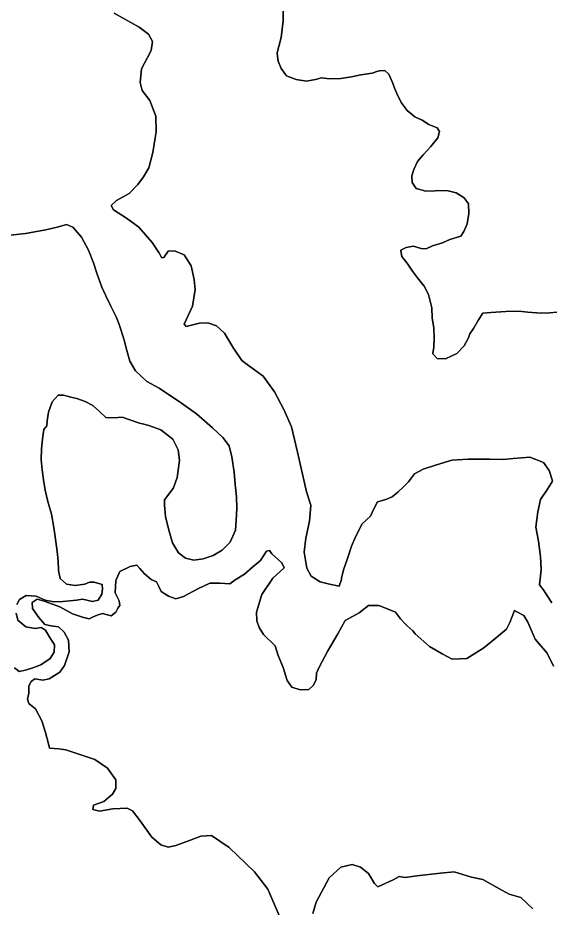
# Model space of a CAD drawing. Header units: inches. Extents: x 288635 to 1232953, y 676945 to 1655780.
# Drawn here: x 381829 to 397603, y 1248044 to 1274408 of the extents above; entities that cross this region are included whole.
import ezdxf

# ---------------------------------------------------------------- set-up
doc = ezdxf.new("R2010")
doc.units = ezdxf.units.IN
doc.header["$MEASUREMENT"] = 0

msp = doc.modelspace()

# ---------------------------------------------------------------- linework, layer by layer
at = {"color": 1}
for points in [[(389693.317, 1274707.3598), (389693.317, 1274317.0986), (389627.171, 1273827.6185), (389513.1954, 1273366.3774), (389513.1954, 1273352.8965), (389540.1136, 1273119.6059), (389629.8408, 1272904.2606), (389791.3497, 1272688.9154), (390078.4767, 1272581.2428), (390383.5491, 1272536.3792), (390652.7306, 1272581.2428), (390823.2123, 1272626.1064), (391065.4756, 1272599.1882), (391397.4662, 1272608.1609), (391720.4841, 1272661.9972), (391989.6656, 1272715.8336), (392330.6289, 1272769.6699), (392465.2197, 1272814.5335), (392545.9741, 1272841.4516), (392698.5103, 1272850.4243), (392824.1284, 1272742.7517), (392931.801, 1272491.5156), (393004.4624, 1272304.6719), (393057.4191, 1272168.4978), (393192.0098, 1271899.3162), (393362.4915, 1271666.0255), (393595.7822, 1271477.5985), (393804.9308, 1271374.1785), (394008.5272, 1271244.3078), (394250.7906, 1271154.5806), (394320.3348, 1271041.5712), (394277.7087, 1270854.0164), (394062.3635, 1270593.8075), (393838.0455, 1270351.5442), (393667.5639, 1270154.1444), (393559.8913, 1269920.8537), (393506.055, 1269732.4266), (393506.6052, 1269720.8715), (393506.055, 1269718.9457), (393515.0277, 1269530.5186), (393631.673, 1269351.0643), (393918.8, 1269279.2825), (394196.9543, 1269288.2552), (394537.9176, 1269297.228), (394816.0718, 1269225.4462), (395049.3625, 1269081.8827), (395183.9533, 1268902.4284), (395192.5861, 1268608.911), (395139.0897, 1268305.7644), (395040.3898, 1268081.4465), (394959.6353, 1267937.883), (394627.6447, 1267839.1831), (394412.2995, 1267749.4559), (394116.1998, 1267659.7287), (393927.7727, 1267570.0015), (393784.2092, 1267578.9743), (393550.9186, 1267650.756), (393335.5733, 1267605.8924), (393174.0644, 1267525.138), (393176.6322, 1267512.941), (393174.0644, 1267511.6571), (393209.9553, 1267341.1754), (393380.4369, 1267116.8575), (393524.0004, 1266910.4849), (393667.5639, 1266704.1124), (393864.9637, 1266461.849), (393999.5545, 1266210.6129), (394098.2544, 1265815.8133), (394107.2271, 1265510.7409), (394155.7422, 1265232.9584), (394160.9143, 1264936.074), (394152.0907, 1264644.8954), (394125.1725, 1264474.4138), (394126.9757, 1264472.353), (394125.1725, 1264460.9329), (394250.7906, 1264317.3694), (394502.0267, 1264308.3967), (394834.0173, 1264469.9056), (395058.3352, 1264694.2236), (395183.9533, 1264936.487), (395219.8441, 1265053.1323), (395327.5167, 1265205.6685), (395480.053, 1265465.8773), (395605.671, 1265663.2771), (395847.9344, 1265681.2226), (396287.5976, 1265708.1407), (396673.4245, 1265717.1134), (396942.606, 1265690.1953), (397337.4056, 1265663.2771), (397588.6417, 1265672.2498), (397795.0142, 1265690.1953)], [(397795.0142, 1265690.1953), (397588.6417, 1265672.2498), (397337.4056, 1265663.2771), (396942.606, 1265690.1953), (396673.4245, 1265717.1134), (396287.5976, 1265708.1407), (395847.9344, 1265681.2226), (395605.671, 1265663.2771), (395480.053, 1265465.8773), (395327.5167, 1265205.6685), (395219.8441, 1265053.1323), (395183.9533, 1264936.487), (395058.3352, 1264694.2236), (394834.0173, 1264469.9056), (394502.0267, 1264308.3967), (394250.7906, 1264317.3694), (394125.1725, 1264460.9329), (394126.9757, 1264472.353), (394125.1725, 1264474.4138), (394152.0907, 1264644.8954), (394160.9143, 1264936.074), (394155.7422, 1265232.9584), (394107.2271, 1265510.7409), (394098.2544, 1265815.8133), (393999.5545, 1266210.6129), (393864.9637, 1266461.849), (393667.5639, 1266704.1124), (393524.0004, 1266910.4849), (393380.4369, 1267116.8575), (393209.9553, 1267341.1754), (393174.0644, 1267511.6571), (393176.6322, 1267512.941), (393174.0644, 1267525.138), (393335.5733, 1267605.8924), (393550.9186, 1267650.756), (393784.2092, 1267578.9743), (393927.7727, 1267570.0015), (394116.1998, 1267659.7287), (394412.2995, 1267749.4559), (394627.6447, 1267839.1831), (394959.6353, 1267937.883), (395040.3898, 1268081.4465), (395139.0897, 1268305.7644), (395192.5861, 1268608.911), (395183.9533, 1268902.4284), (395049.3625, 1269081.8827), (394816.0718, 1269225.4462), (394537.9176, 1269297.228), (394196.9543, 1269288.2552), (393918.8, 1269279.2825), (393631.673, 1269351.0643), (393515.0277, 1269530.5186), (393506.055, 1269718.9457), (393506.6052, 1269720.8715), (393506.055, 1269732.4266), (393559.8913, 1269920.8537), (393667.5639, 1270154.1444), (393838.0455, 1270351.5442), (394062.3635, 1270593.8075), (394277.7087, 1270854.0164), (394320.3348, 1271041.5712), (394250.7906, 1271154.5806), (394008.5272, 1271244.3078), (393804.9308, 1271374.1785), (393595.7822, 1271477.5985), (393362.4915, 1271666.0255), (393192.0098, 1271899.3162), (393057.4191, 1272168.4978), (393004.4624, 1272304.6719), (392931.801, 1272491.5156), (392824.1284, 1272742.7517), (392698.5103, 1272850.4243), (392545.9741, 1272841.4516), (392465.2197, 1272814.5335), (392330.6289, 1272769.6699), (391989.6656, 1272715.8336), (391720.4841, 1272661.9972), (391397.4662, 1272608.1609), (391065.4756, 1272599.1882), (390823.2123, 1272626.1064), (390652.7306, 1272581.2428), (390383.5491, 1272536.3792), (390078.4767, 1272581.2428), (389791.3497, 1272688.9154), (389629.8408, 1272904.2606), (389540.1136, 1273119.6059), (389513.1954, 1273352.8965), (389513.1954, 1273366.3774), (389627.171, 1273827.6185), (389693.317, 1274317.0986), (389693.317, 1274707.3598)], [(397669.3962, 1260696.8995), (397570.6963, 1261001.9719), (397409.1873, 1261244.2353), (396996.4423, 1261396.7715), (396503.2019, 1261357.7351), (396233.7613, 1261333.9625), (395812.013, 1261339.3363), (395174.9805, 1261342.9352), (394690.4538, 1261307.0443), (394205.927, 1261163.4808), (393838.0455, 1261046.8355), (393586.8094, 1260903.272), (393407.3551, 1260669.9813), (393263.7916, 1260526.4178), (393084.3372, 1260364.9089), (392922.8283, 1260221.3454), (392734.4012, 1260149.5637), (392483.1651, 1260077.7819), (392366.5198, 1259853.464), (392276.7926, 1259656.0642), (392034.5292, 1259422.7735), (391846.1021, 1259054.8921), (391720.4841, 1258758.7924), (391594.866, 1258399.8837), (391478.2207, 1258058.9204), (391422.8967, 1257813.914), (391415.4117, 1257780.7661), (391352.6026, 1257574.3936), (391065.4756, 1257637.2026), (390787.3214, 1257708.9844), (390518.1398, 1257879.466), (390392.5218, 1258112.7567), (390312.7497, 1258582.5254), (390365.6036, 1258996.5476), (390473.2763, 1259499.0198), (390509.1671, 1259965.6011), (390508.332, 1259968.2257), (390509.1671, 1259979.082), (390383.5491, 1260373.8816), (390315.3859, 1260677.7031), (390114.2223, 1261547.1774), (389934.9132, 1262294.0433), (389710.5952, 1262805.4882), (389432.441, 1263334.8786), (389100.4504, 1263792.4872), (388667.3502, 1264112.2149), (388463.3874, 1264259.0686), (388221.124, 1264626.95), (387951.9425, 1265066.6132), (387718.6518, 1265290.9312), (387458.443, 1265371.6856), (387216.1796, 1265362.7129), (386931.3847, 1265295.3921), (386813.5311, 1265267.5335), (386760.6143, 1265341.617), (387004.0315, 1265870.7847), (387083.4066, 1266368.2024), (387056.9483, 1266659.2446), (386961.6981, 1267066.7038), (386760.6143, 1267389.4961), (386474.8638, 1267505.913), (386279.0717, 1267495.3296), (386157.3989, 1267309.7927), (386098.6933, 1267296.2453), (386009.1962, 1267463.5795), (385813.4041, 1267759.9135), (385416.5283, 1268204.4144), (385046.1109, 1268474.2899), (384665.1101, 1268717.7071), (384591.0267, 1268855.2907), (384748.6821, 1269001.1283), (385125.5363, 1269207.5008), (385385.7451, 1269476.6823), (385556.2267, 1269701.0003), (385708.7629, 1269970.1818), (385825.4083, 1270418.8177), (385902.519, 1270855.7787), (385933.0809, 1271028.9626), (385931.7725, 1271035.029), (385933.0809, 1271042.4435), (385922.9418, 1271492.4509), (385745.1415, 1271962.3519), (385512.1593, 1272254.6407), (385453.7847, 1272494.9794), (385497.491, 1272895.8037), (385668.9413, 1273232.3544), (385783.2415, 1273441.9048), (385814.9916, 1273708.6054), (385700.6914, 1273924.5058), (385421.2908, 1274134.0562), (384685.8731, 1274541.8035)], [(384685.8731, 1274541.8035), (385421.2908, 1274134.0562), (385700.6914, 1273924.5058), (385814.9916, 1273708.6054), (385783.2415, 1273441.9048), (385668.9413, 1273232.3544), (385497.491, 1272895.8037), (385453.7847, 1272494.9794), (385512.1593, 1272254.6407), (385745.1415, 1271962.3519), (385922.9418, 1271492.4509), (385933.0809, 1271042.4435), (385931.7725, 1271035.029), (385933.0809, 1271028.9626), (385902.519, 1270855.7787), (385825.4083, 1270418.8177), (385708.7629, 1269970.1818), (385556.2267, 1269701.0003), (385385.7451, 1269476.6823), (385125.5363, 1269207.5008), (384748.6821, 1269001.1283), (384591.0267, 1268855.2907), (384665.1101, 1268717.7071), (385046.1109, 1268474.2899), (385416.5283, 1268204.4144), (385813.4041, 1267759.9135), (386009.1962, 1267463.5795), (386098.6933, 1267296.2453), (386157.3989, 1267309.7927), (386279.0717, 1267495.3296), (386474.8638, 1267505.913), (386760.6143, 1267389.4961), (386961.6981, 1267066.7038), (387056.9483, 1266659.2446), (387083.4066, 1266368.2024), (387004.0315, 1265870.7847), (386760.6143, 1265341.617), (386813.5311, 1265267.5335), (386931.3847, 1265295.3921), (387216.1796, 1265362.7129), (387458.443, 1265371.6856), (387718.6518, 1265290.9312), (387951.9425, 1265066.6132), (388221.124, 1264626.95), (388463.3874, 1264259.0686), (388667.3502, 1264112.2149), (389100.4504, 1263792.4872), (389432.441, 1263334.8786), (389710.5952, 1262805.4882), (389934.9132, 1262294.0433), (390114.2223, 1261547.1774), (390315.3859, 1260677.7031), (390383.5491, 1260373.8816), (390509.1671, 1259979.082), (390508.332, 1259968.2257), (390509.1671, 1259965.6011), (390473.2763, 1259499.0198), (390365.6036, 1258996.5476), (390312.7497, 1258582.5254), (390392.5218, 1258112.7567), (390518.1398, 1257879.466), (390787.3214, 1257708.9844), (391065.4756, 1257637.2026), (391352.6026, 1257574.3936), (391415.4117, 1257780.7661), (391422.8967, 1257813.914), (391478.2207, 1258058.9204), (391594.866, 1258399.8837), (391720.4841, 1258758.7924), (391846.1021, 1259054.8921), (392034.5292, 1259422.7735), (392276.7926, 1259656.0642), (392366.5198, 1259853.464), (392483.1651, 1260077.7819), (392734.4012, 1260149.5637), (392922.8283, 1260221.3454), (393084.3372, 1260364.9089), (393263.7916, 1260526.4178), (393407.3551, 1260669.9813), (393586.8094, 1260903.272), (393838.0455, 1261046.8355), (394205.927, 1261163.4808), (394690.4538, 1261307.0443), (395174.9805, 1261342.9352), (395812.013, 1261339.3363), (396233.7613, 1261333.9625), (396503.2019, 1261357.7351), (396996.4423, 1261396.7715), (397409.1873, 1261244.2353), (397570.6963, 1261001.9719), (397669.3962, 1260696.8995)], [(381348.6721, 1267938.8468), (382060.2016, 1268017.9056), (382657.535, 1268132.1017), (383035.2605, 1268219.9448), (383272.437, 1268290.2193), (383456.9076, 1268211.1605), (383601.562, 1268047.2188), (383720.437, 1267912.4938), (383720.437, 1267912.4938), (383922.4763, 1267525.984), (384071.8096, 1267157.0428), (384177.2214, 1266814.4545), (384317.7704, 1266436.729), (384440.7508, 1266173.1996), (384572.5155, 1265892.1015), (384739.4175, 1265558.2975), (384819.4177, 1265352.5828), (384862.3979, 1265242.0622), (384880.2357, 1265183.0602), (384976.594, 1264864.3367), (385055.6528, 1264556.8857), (385152.2803, 1264240.6504), (385319.1823, 1263959.5523), (385652.9862, 1263643.317), (386013.1431, 1263441.2778), (386680.751, 1263002.062), (387119.9667, 1262677.0424), (387594.3197, 1262264.1796), (387901.7707, 1261983.0816), (388086.2413, 1261737.1208), (388165.3001, 1261412.1011), (388235.5746, 1260955.3168), (388270.7119, 1260586.3756), (388305.8492, 1260226.2187), (388314.4107, 1259875.1976), (388297.0648, 1259536.9544), (388279.4962, 1259238.2877), (388121.3786, 1258886.9152), (387884.2021, 1258649.7387), (387620.6726, 1258482.8367), (387322.0059, 1258386.2092), (387040.9079, 1258351.072), (386794.9471, 1258403.7779), (386592.9078, 1258570.6798), (386408.4372, 1258860.5622), (386294.2412, 1259273.425), (386206.398, 1259642.3662), (386171.7297, 1259980.3827), (386180.0451, 1260138.3755), (386303.0255, 1260305.2775), (386443.5745, 1260489.7481), (386548.9863, 1260797.1991), (386619.2608, 1261297.905), (386618.4116, 1261305.3354), (386619.2608, 1261311.3859), (386584.1235, 1261618.8369), (386426.0059, 1261935.0723), (386065.849, 1262207.386), (385714.4764, 1262339.1507), (385522.0581, 1262387.2553), (385433.3783, 1262409.4252), (385152.2803, 1262506.0527), (384923.8881, 1262585.1115), (384669.143, 1262558.7586), (384440.7508, 1262576.3272), (384247.4959, 1262752.0135), (384054.241, 1262927.6998), (383825.8488, 1263050.6802), (383579.888, 1263138.5233), (383395.4174, 1263173.6606), (383184.5938, 1263235.1508), (383026.4762, 1263235.1508), (382850.7899, 1263041.8959), (382736.5938, 1262734.4449), (382701.4566, 1262470.9154), (382688.2078, 1262329.3944), (382604.8291, 1262216.1703), (382560.9075, 1261943.8566), (382534.5546, 1261636.4056), (382516.9859, 1261328.9546), (382517.4995, 1261324.461), (382552.1232, 1261021.5036), (382587.2605, 1260731.6212), (382639.9663, 1260424.1702), (382719.0252, 1260090.3662), (382824.437, 1259712.6407), (382894.7115, 1259317.3466), (382947.4174, 1258974.7583), (382991.3389, 1258605.8171), (383022.7026, 1258325.3247), (383035.2605, 1258043.621), (383087.9664, 1257806.4445), (383272.437, 1257639.5425), (383527.1821, 1257595.6209), (383811.5433, 1257637.9161), (383951.2436, 1257695.0662), (384090.9439, 1257701.4162), (384325.8943, 1257625.2161), (384338.5944, 1257485.5158), (384319.5443, 1257339.4655), (384211.5941, 1257168.0152), (384040.1438, 1257129.9151), (383748.0432, 1257193.4152), (383571.1037, 1257165.1895), (383369.0644, 1257147.6209), (383167.0252, 1257121.268), (382894.7115, 1257112.4836), (382639.9663, 1257165.1895), (382376.4369, 1257279.3856), (382077.7702, 1257305.7386), (381875.731, 1257182.7582), (381796.6722, 1257033.4248)], [(381796.6722, 1257033.4248), (381875.731, 1257182.7582), (382077.7702, 1257305.7386), (382376.4369, 1257279.3856), (382639.9663, 1257165.1895), (382894.7115, 1257112.4836), (383167.0252, 1257121.268), (383369.0644, 1257147.6209), (383571.1037, 1257165.1895), (383748.0432, 1257193.4152), (384040.1438, 1257129.9151), (384211.5941, 1257168.0152), (384319.5443, 1257339.4655), (384338.5944, 1257485.5158), (384325.8943, 1257625.2161), (384090.9439, 1257701.4162), (383951.2436, 1257695.0662), (383811.5433, 1257637.9161), (383527.1821, 1257595.6209), (383272.437, 1257639.5425), (383087.9664, 1257806.4445), (383035.2605, 1258043.621), (383022.7026, 1258325.3247), (382991.3389, 1258605.8171), (382947.4174, 1258974.7583), (382894.7115, 1259317.3466), (382824.437, 1259712.6407), (382719.0252, 1260090.3662), (382639.9663, 1260424.1702), (382587.2605, 1260731.6212), (382552.1232, 1261021.5036), (382517.4995, 1261324.461), (382516.9859, 1261328.9546), (382534.5546, 1261636.4056), (382560.9075, 1261943.8566), (382604.8291, 1262216.1703), (382688.2078, 1262329.3944), (382701.4566, 1262470.9154), (382736.5938, 1262734.4449), (382850.7899, 1263041.8959), (383026.4762, 1263235.1508), (383184.5938, 1263235.1508), (383395.4174, 1263173.6606), (383579.888, 1263138.5233), (383825.8488, 1263050.6802), (384054.241, 1262927.6998), (384247.4959, 1262752.0135), (384440.7508, 1262576.3272), (384669.143, 1262558.7586), (384923.8881, 1262585.1115), (385152.2803, 1262506.0527), (385433.3783, 1262409.4252), (385522.0581, 1262387.2553), (385714.4764, 1262339.1507), (386065.849, 1262207.386), (386426.0059, 1261935.0723), (386584.1235, 1261618.8369), (386619.2608, 1261311.3859), (386618.4116, 1261305.3354), (386619.2608, 1261297.905), (386548.9863, 1260797.1991), (386443.5745, 1260489.7481), (386303.0255, 1260305.2775), (386180.0451, 1260138.3755), (386171.7297, 1259980.3827), (386206.398, 1259642.3662), (386294.2412, 1259273.425), (386408.4372, 1258860.5622), (386592.9078, 1258570.6798), (386794.9471, 1258403.7779), (387040.9079, 1258351.072), (387322.0059, 1258386.2092), (387620.6726, 1258482.8367), (387884.2021, 1258649.7387), (388121.3786, 1258886.9152), (388279.4962, 1259238.2877), (388297.0648, 1259536.9544), (388314.4107, 1259875.1976), (388305.8492, 1260226.2187), (388270.7119, 1260586.3756), (388235.5746, 1260955.3168), (388165.3001, 1261412.1011), (388086.2413, 1261737.1208), (387901.7707, 1261983.0816), (387594.3197, 1262264.1796), (387119.9667, 1262677.0424), (386680.751, 1263002.062), (386013.1431, 1263441.2778), (385652.9862, 1263643.317), (385319.1823, 1263959.5523), (385152.2803, 1264240.6504), (385055.6528, 1264556.8857), (384976.594, 1264864.3367), (384880.2357, 1265183.0602), (384862.3979, 1265242.0622), (384862.3979, 1265242.0622), (384819.4177, 1265352.5828), (384739.4175, 1265558.2975), (384572.5155, 1265892.1015), (384440.7508, 1266173.1996), (384317.7704, 1266436.729), (384177.2214, 1266814.4545), (384071.8096, 1267157.0428), (383922.4763, 1267525.984), (383720.437, 1267912.4938), (383601.562, 1268047.2188), (383456.9076, 1268211.1605), (383272.437, 1268290.2193), (383035.2605, 1268219.9448), (382657.535, 1268132.1017), (382060.2016, 1268017.9056), (381348.6721, 1267938.8468)], [(397651.4507, 1257080.8941), (397391.2419, 1257484.6664), (397284.952, 1257617.5289), (397337.4056, 1258063.3849), (397336.8064, 1258071.773), (397337.4056, 1258076.8658), (397310.4874, 1258453.72), (397256.6511, 1258911.3286), (397176.9745, 1259327.4179), (397238.7057, 1259777.1741), (397319.4602, 1260145.0555), (397525.8327, 1260450.1279), (397669.3962, 1260683.4186)], [(397669.3962, 1260683.4186), (397525.8327, 1260450.1279), (397319.4602, 1260145.0555), (397238.7057, 1259777.1741), (397176.9745, 1259327.4179), (397256.6511, 1258911.3286), (397310.4874, 1258453.72), (397337.4056, 1258076.8658), (397336.8064, 1258071.773), (397337.4056, 1258063.3849), (397284.952, 1257617.5289), (397391.2419, 1257484.6664), (397651.4507, 1257080.8941)], [(389572.6212, 1247826.889), (389239.2455, 1248604.7655), (388842.3697, 1249120.7041), (388088.3057, 1249843.018), (387564.4297, 1250200.2062), (387254.8666, 1250176.3937), (386914.0825, 1250049.9226), (386507.6817, 1249903.8723), (386279.0813, 1249853.0722), (386063.1808, 1249922.9223), (385802.8303, 1250145.1728), (385453.5796, 1250634.1237), (385224.9792, 1250926.2243), (385066.2288, 1251002.4245), (384647.128, 1250983.3744), (384253.4272, 1250913.5243), (384050.2268, 1250970.6744), (384075.6269, 1251097.6747), (384380.4275, 1251205.6249), (384634.428, 1251421.5253), (384736.0282, 1251592.9757), (384729.6782, 1251840.6262), (384482.0277, 1252189.8769), (384107.3769, 1252443.8774), (383248.966, 1252735.8456), (383046.9248, 1252761.378), (382767.5242, 1252780.428), (382735.7742, 1252907.4283), (382646.874, 1253243.979), (382538.9238, 1253586.8797), (382348.4234, 1253942.4804), (382151.573, 1254107.5807), (382119.823, 1254234.5809), (382151.573, 1254406.0313), (382151.573, 1254628.2817), (382221.4232, 1254755.282), (382335.7234, 1254831.4821), (382570.6739, 1254793.3821), (382761.1742, 1254837.8322), (382992.8876, 1254979.1423), (383070.2082, 1255029.92), (383215.7293, 1255231.0038), (383348.0212, 1255630.5254), (383334.792, 1255982.4219), (383202.5001, 1256220.5474), (383035.8123, 1256371.3602), (382881.0628, 1256397.4626), (382816.2077, 1256408.402), (382628.3531, 1256442.7979), (382448.4361, 1256646.5274), (382260.5816, 1256921.6947), (382257.9357, 1257093.6742), (382403.4569, 1257196.8619), (382609.8323, 1257136.0076), (382855.3835, 1257050.4675), (382885.7337, 1257039.8948), (383071.2665, 1256963.4989), (383452.2673, 1256760.2985), (383744.3679, 1256658.6983), (383941.2183, 1256607.8982), (384042.8185, 1256658.6983), (384182.5187, 1256722.1984), (384341.2691, 1256766.6485), (384595.2696, 1256703.1484), (384728.6198, 1256804.7486), (384792.12, 1256925.3988), (384849.2701, 1257007.949), (384836.5701, 1257147.6493), (384709.5698, 1257382.5997), (384734.9698, 1257744.5505), (384849.2701, 1258017.601), (385154.0707, 1258163.6513), (385350.9211, 1258201.7514), (385441.1606, 1258104.4212), (385573.1715, 1257954.1009), (385782.7219, 1257776.3005), (385941.4723, 1257706.4504), (386004.9724, 1257566.7501), (386081.1725, 1257420.6998), (386290.723, 1257287.3496), (386512.9734, 1257204.7994), (386735.2238, 1257274.6495), (387160.6747, 1257496.9), (387522.6254, 1257668.3503), (387814.726, 1257668.3503), (388113.1766, 1257649.3003), (388265.5769, 1257769.9505), (388544.9775, 1257935.0509), (388792.628, 1258150.9513), (389014.8784, 1258341.4517), (389192.6788, 1258614.5022), (389281.5789, 1258633.5522), (389357.7791, 1258531.952), (389649.8797, 1258271.6015), (389723.1875, 1258123.7028), (389389.7937, 1257818.634), (389389.7937, 1257818.634), (389059.0639, 1257335.7684), (388900.3136, 1256806.6007), (388906.9282, 1256555.246), (388979.6888, 1256356.8081), (389105.3661, 1256151.7556), (389449.3251, 1255807.7966), (389541.9295, 1255523.3689), (389694.0652, 1255166.1807), (389806.5133, 1254789.1487), (389945.4199, 1254590.7108), (390190.1599, 1254511.3357), (390448.1292, 1254517.9503), (390587.0357, 1254650.2422), (390673.0255, 1254815.6071), (390679.6401, 1255007.4304), (390759.0152, 1255179.4099), (391010.3699, 1255662.2755), (391314.6413, 1256164.9848), (391526.3084, 1256561.8606), (391943.028, 1256793.3715), (392220.8411, 1257011.6532), (392525.1125, 1257005.0386), (392756.6234, 1256919.0488), (393019.7418, 1256807.2104), (393166.7302, 1256609.4244), (393316.9602, 1256451.6829), (393358.3806, 1256410.2626), (393528.181, 1256253.0266), (393606.8205, 1256164.0491), (394023.4509, 1255794.3028), (394398.1017, 1255572.0524), (394702.9023, 1255413.3021), (395134.7031, 1255438.7021), (395636.3542, 1255749.8527), (396074.505, 1256105.4534), (396303.1055, 1256308.6538), (396404.7057, 1256505.5042), (396544.406, 1256854.7549), (396633.3061, 1256810.3049), (396823.8065, 1256715.0547), (396938.1068, 1256511.8543), (397154.0072, 1256010.2033), (397515.9579, 1255597.4524), (397700.1083, 1255210.1017)], [(397700.1083, 1255210.1017), (397515.9579, 1255597.4524), (397154.0072, 1256010.2033), (396938.1068, 1256511.8543), (396823.8065, 1256715.0547), (396633.3061, 1256810.3049), (396544.406, 1256854.7549), (396404.7057, 1256505.5042), (396303.1055, 1256308.6538), (396074.505, 1256105.4534), (395636.3542, 1255749.8527), (395134.7031, 1255438.7021), (394702.9023, 1255413.3021), (394398.1017, 1255572.0524), (394023.4509, 1255794.3028), (393606.8205, 1256164.0491), (393528.181, 1256253.0266), (393358.3806, 1256410.2626), (393316.9602, 1256451.6829), (393166.7302, 1256609.4244), (393019.7418, 1256807.2104), (392756.6234, 1256919.0488), (392525.1125, 1257005.0386), (392220.8411, 1257011.6532), (391943.028, 1256793.3715), (391526.3084, 1256561.8606), (391314.6413, 1256164.9848), (391010.3699, 1255662.2755), (390759.0152, 1255179.4099), (390679.6401, 1255007.4304), (390673.0255, 1254815.6071), (390587.0357, 1254650.2422), (390448.1292, 1254517.9503), (390190.1599, 1254511.3357), (389945.4199, 1254590.7108), (389806.5133, 1254789.1487), (389694.0652, 1255166.1807), (389541.9295, 1255523.3689), (389449.3251, 1255807.7966), (389105.3661, 1256151.7556), (388979.6888, 1256356.8081), (388906.9282, 1256555.246), (388900.3136, 1256806.6007), (389059.0639, 1257335.7684), (389389.7937, 1257818.634), (389723.1875, 1258123.7028), (389649.8797, 1258271.6015), (389357.7791, 1258531.952), (389281.5789, 1258633.5522), (389192.6788, 1258614.5022), (389014.8784, 1258341.4517), (388792.628, 1258150.9513), (388544.9775, 1257935.0509), (388265.5769, 1257769.9505), (388113.1766, 1257649.3003), (387814.726, 1257668.3503), (387522.6254, 1257668.3503), (387160.6747, 1257496.9), (386735.2238, 1257274.6495), (386512.9734, 1257204.7994), (386290.723, 1257287.3496), (386081.1725, 1257420.6998), (386004.9724, 1257566.7501), (385941.4723, 1257706.4504), (385782.7219, 1257776.3005), (385573.1715, 1257954.1009), (385441.1606, 1258104.4212), (385350.9211, 1258201.7514), (385154.0707, 1258163.6513), (384849.2701, 1258017.601), (384734.9698, 1257744.5505), (384709.5698, 1257382.5997), (384836.5701, 1257147.6493), (384849.2701, 1257007.949), (384792.12, 1256925.3988), (384728.6198, 1256804.7486), (384595.2696, 1256703.1484), (384341.2691, 1256766.6485), (384182.5187, 1256722.1984), (384042.8185, 1256658.6983), (383941.2183, 1256607.8982), (383744.3679, 1256658.6983), (383452.2673, 1256760.2985), (383071.2665, 1256963.4989), (382885.7337, 1257039.8948), (382855.3835, 1257050.4675), (382609.8323, 1257136.0076), (382403.4569, 1257196.8619), (382257.9357, 1257093.6742), (382260.5816, 1256921.6947), (382448.4361, 1256646.5274), (382628.3531, 1256442.7979), (382816.2077, 1256408.402), (382881.0628, 1256397.4626), (383035.8123, 1256371.3602), (383202.5001, 1256220.5474), (383334.792, 1255982.4219), (383348.0212, 1255630.5254), (383215.7293, 1255231.0038), (383070.2082, 1255029.92), (382992.8876, 1254979.1423), (382761.1742, 1254837.8322), (382570.6739, 1254793.3821), (382335.7234, 1254831.4821), (382221.4232, 1254755.282), (382151.573, 1254628.2817), (382151.573, 1254406.0313), (382119.823, 1254234.5809), (382151.573, 1254107.5807), (382348.4234, 1253942.4804), (382538.9238, 1253586.8797), (382646.874, 1253243.979), (382735.7742, 1252907.4283), (382767.5242, 1252780.428), (383046.9248, 1252761.378), (383248.966, 1252735.8456), (384107.3769, 1252443.8774), (384482.0277, 1252189.8769), (384729.6782, 1251840.6262), (384736.0282, 1251592.9757), (384634.428, 1251421.5253), (384380.4275, 1251205.6249), (384075.6269, 1251097.6747), (384050.2268, 1250970.6744), (384253.4272, 1250913.5243), (384647.128, 1250983.3744), (385066.2288, 1251002.4245), (385224.9792, 1250926.2243), (385453.5796, 1250634.1237), (385802.8303, 1250145.1728), (386063.1808, 1249922.9223), (386279.0813, 1249853.0722), (386507.6817, 1249903.8723), (386914.0825, 1250049.9226), (387254.8666, 1250176.3937), (387564.4297, 1250200.2062), (388088.3057, 1249843.018), (388842.3697, 1249120.7041), (389239.2455, 1248604.7655), (389572.6212, 1247826.889)], [(381779.1035, 1256782.7674), (381831.8094, 1256571.9439), (382068.9859, 1256378.689), (382341.2997, 1256325.9831), (382525.7703, 1256352.336), (382648.7507, 1256273.2772), (382754.1624, 1256088.8066), (382911.7909, 1255843.6068), (382903.4958, 1255627.9345), (382789.2997, 1255434.6796), (382508.2016, 1255250.209), (382271.0251, 1255162.3658), (382060.2016, 1255092.0913), (381866.9467, 1255048.1698), (381726.3976, 1255162.3658)], [(381726.3976, 1255162.3658), (381866.9467, 1255048.1698), (382060.2016, 1255092.0913), (382271.0251, 1255162.3658), (382508.2016, 1255250.209), (382789.2997, 1255434.6796), (382903.4958, 1255627.9345), (382911.7909, 1255843.6068), (382754.1624, 1256088.8066), (382648.7507, 1256273.2772), (382525.7703, 1256352.336), (382341.2997, 1256325.9831), (382068.9859, 1256378.689), (381831.8094, 1256571.9439), (381779.1035, 1256782.7674)], [(397089.4487, 1248025.3269), (396732.2605, 1248358.7025), (396383.0098, 1248461.8902), (396168.6969, 1248573.0155), (395605.1333, 1248890.5161), (395271.7576, 1248961.9537), (394755.8191, 1249120.7041), (394351.0057, 1249081.0165), (393652.5043, 1249001.6413), (393303.2537, 1248954.0162), (393128.6283, 1248985.7663), (392954.003, 1248882.5786), (392493.627, 1248676.2032), (392398.3768, 1248779.3909), (392223.7515, 1249073.079), (391986.909, 1249258.0649), (391739.563, 1249335.017), (391398.2498, 1249255.6418), (391056.9367, 1248946.0787), (390667.9984, 1248223.7648), (390572.7482, 1247882.4516)], [(390572.7482, 1247882.4516), (390667.9984, 1248223.7648), (391056.9367, 1248946.0787), (391398.2498, 1249255.6418), (391739.563, 1249335.017), (391986.909, 1249258.0649), (392223.7515, 1249073.079), (392398.3768, 1248779.3909), (392493.627, 1248676.2032), (392954.003, 1248882.5786), (393128.6283, 1248985.7663), (393303.2537, 1248954.0162), (393652.5043, 1249001.6413), (394351.0057, 1249081.0165), (394755.8191, 1249120.7041), (395271.7576, 1248961.9537), (395605.1333, 1248890.5161), (396168.6969, 1248573.0155), (396383.0098, 1248461.8902), (396732.2605, 1248358.7025), (397089.4487, 1248025.3269)]]:
    msp.add_lwpolyline(points, dxfattribs=at)

doc.saveas('drawing.dxf')
